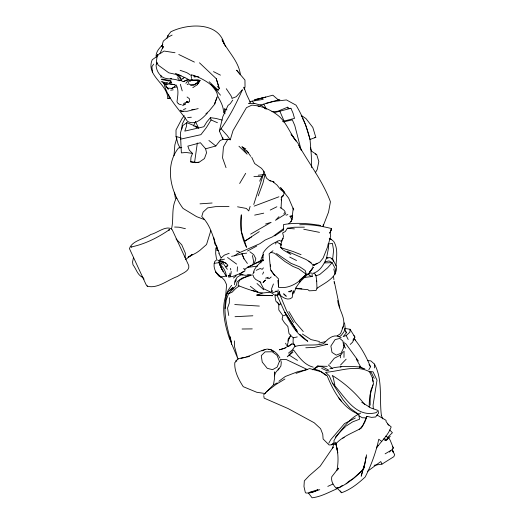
<?xml version="1.0" encoding="UTF-8"?>
<svg xmlns="http://www.w3.org/2000/svg" width="524" height="524" viewBox="0 0 524 524"><rect width="100%" height="100%" fill="white"/><g stroke="black" fill="none" stroke-linecap="round" stroke-linejoin="round"><path stroke-width="0.79" d="M276.489 253.472L290.977 263.31L299.977 266.958L305.184 270.482L306.298 274.301C299.505 282.253 289.294 289.274 278.414 287.25L278.434 278.768L273.554 273.856L270.495 269.428L269.133 253.826L272.971 250.741M370.16 405.229L370.18 394.932L373.016 384.891M229.361 297.737L229.342 302.911L227.54 308.073L228.746 315.5M160.992 77.65L161.019 75.535M374.411 367.946L374.464 364.088L370.815 360.872L367.376 360.604M343.973 357.381L344.078 351.191M369.191 407.227L369.302 401.875L370.664 390.924L373.468 383.751L372.335 377.614L369.433 371.673C355.632 364.449 340.03 371.306 325.522 372.309L329.314 375.839L332.432 383.162L343.174 399.923L349.934 408.045L358.717 414.445L360.656 413.004M283.34 230.003L283.471 224.593C295.713 222.418 308.354 223.342 320.564 225.464L317.413 225.49M174.544 192.229L175.54 199.768C171.256 208.952 173.942 219.464 171.466 229.047M274.556 373.527L274.602 371.896L274.425 379.147L273.436 384.839L263.637 394.834M217.113 259.439L214.735 261.535C212.718 266.762 215.39 272.565 219.143 276.299L220.827 277.032L226.84 275.938M290.886 335.629L293.224 337.829L293.06 342.375L295.032 346.194L292.281 349.927L288.475 353.137M344.792 328.437L350.052 329.269L349.927 332.17L346.181 335.55L343.141 336.618L346.521 332.668L344.589 328.967M185.103 257.723L185.365 253.177L181.73 244.78L176.071 238.996M237.195 271.353L237.457 266.814M283.851 213.844L285.18 211.879L284.1 210.307L281.074 207.976L281.63 197.279L283.55 195.301L284.27 192.203M190.69 161.831L190.991 157.161L192.544 153.414L189.341 150.218L187.821 146.144L200.404 142.731L205.611 148.803L206.541 152.785L204.452 158.569L199.448 161.995L195.622 162.689L190.69 161.831L198.937 162.604M156.774 64.046L156.873 62.684L156.06 65.284C156.342 70.052 158.628 74.388 162.571 77.166C167.68 80.152 173.955 77.906 179.175 80.847M261.43 261.45L257.31 262.629L247.767 267.358L244.95 269.179L244.813 271.098L239.442 274.17L245.009 275.277L252.981 275.015M260.002 281.696L263.644 288.731L270.332 291.966L274.537 295.097L277.727 295.11L278.113 289.811M173.994 155.713L174.852 144.932L176.889 137.76M230.992 273.77L231.176 271.432M181.821 128.996L182.228 124.136L185.45 117.749M323.151 226.034L323.288 224.475M229.971 273.181L229.754 275.441L230.494 276.135L228.529 275.748L228.765 277.183L233.449 276.214M333.375 261.273L332.642 259.183L333.591 250.38L332.432 243.359L327.985 244.092M197.05 127.646L195.085 125.989L197.175 126.723L197.05 127.646L193.225 125.269L186.878 122.636L186.393 126.533L184.808 131.105L203.869 126.749L206.797 121.935L210.412 117.671L215.96 118.444L222.156 120.075M156.054 56.271C156.047 51.457 159.643 47.776 162.84 44.592M225.143 308.616L226.27 299.879L228.569 293.695L235.453 286.536L236.416 285.18L237.077 281.801L242.049 278.106L247.911 276.233M234.457 284.768L234.968 280.812L237.274 277.137L240.844 274.982L242.998 274.845M262.825 260.611L263.153 252.882C266.264 248.048 270.823 244.256 276.135 242.068M197.338 143.013L194.627 162.021M346.109 483.881L348.598 481.471L353.078 478.72L362.628 470.035L364.029 467.945L366.106 456.908M364.029 467.945L366.551 454.812M275.414 294.763L275.074 296.839L275.919 301.235L279.613 304.824L280.635 303.854M336.015 265.812C336.388 257.592 338.406 248.356 333.461 241.047M251.677 157.174L254.664 163.567L261.542 168.355L263.88 171.348C264.122 175.311 260.546 177.42 259.727 181.193M163.01 47.894L163.298 46.407L159.768 53.893L163.992 51.044L175.003 52.734M278.951 295.019L279.901 294.547L279.456 291.757L279.076 293.702L277.222 294.966M336.912 470.578C338.674 461.834 338.347 452.435 335.838 443.835C342.709 436.237 352.711 433.001 361.396 428.043L364.868 422.017L366.944 416.338L371.529 417.379L375.636 416.98L377.07 415.034L386.05 420.32L386.09 421.591L388.867 425.278M133.384 258.037L132.559 262L132.985 264.803C136.437 269.107 137.262 275.087 142.934 277.497L142.102 276.823L144.08 279.154M181.553 111.114L181.422 111.743L180.439 110.171L181.553 111.114L183.138 111.271M244.407 89.611L245.029 86.702L244.957 80.061L236.625 70.177L240.424 74.808C238.774 61.151 227.75 51.555 222.052 39.706L225.53 46.433M363.099 468.679L361.219 476.198L364.291 465.384M169.187 82.785L170.549 82.032L170.824 80.847L163.003 79.124L161.3 79.255M228.091 139.659L223.073 139.423L219.379 130.935L222.805 116.675L227.999 105.448L230.272 103.7L232.774 100.045M210.799 230.684L206.548 244.518L199.854 250.4L196.618 252.673L188.123 257.251L192.223 254.428L185.522 259.583M227.351 292.909C221.757 309.867 227.206 327.618 231.634 344.17L231.228 340.941M292.595 293.971L293.381 290.833L292.15 297.56C288.082 301.012 282.875 297.796 279.678 294.73L280.301 294.947M260.913 262.943L260.625 261.371L261.568 257.651L263.474 254.395M253.747 204.452L263.081 175.101M225.209 139.463L227.868 139.194L230.246 139.81L233.003 130.666L246.457 107.656L251.815 105.141C261.823 105.75 271.563 110.007 279.213 116.433C286.726 123.219 289.969 133.063 296.047 140.969L291.075 134.144L298.418 143.89L300.435 148.875M250.125 206.41L248.749 210.923L246.372 208.454L237.549 206.803M275.637 244.073L276.39 241.603M323.039 226.316L328.548 212.102L330.441 201.792C322.922 181.442 309.429 164.11 298.798 145.371M217.237 96.816L214.676 103.706L216.884 97.739M191.542 78.495L191.05 75.482L191.352 74.532M274.432 375.865L275.46 372.761L278.925 368.523M363.807 466.648L364.278 465.292M285.77 212.908L285.338 214.146L275.486 220.322L278.964 216.661M389.679 429.949L392.411 432.713L387.655 437.344L386.719 439.977L385.323 440.527L383.516 439.269M326.295 375.57L319.47 370.691L313.837 368.896L317.105 367.206L317.518 366.053L327.258 366.355M167.189 37.82L168.053 35.409L170.85 31.781C187.284 23.619 218.416 21.333 224.305 44.042M167.071 38.16L168.053 35.409M258.24 195.858L263.015 182.896L265.033 174.479L263.88 171.348M342.205 328.613C347.412 319.352 338.458 309.867 337.718 300.521M337.914 469.55L338.425 468.168L331.731 476.84C330.841 481.183 333.31 485.217 336.192 488.237L340.056 487.078L342.362 485.368M156.656 57.05L157.659 54.385L156.303 56.874L152.248 59.729C145.43 75.541 167.562 83.775 167.818 98.479L169.416 98.499M273.43 283.969L271.629 288.698L271.746 291.652L273.076 292.562L277.157 291.246L275.709 291.154M343.449 326.197L340.587 333.559L337.168 335.982C331.365 335.196 327.238 339.899 323.557 343.646C314.302 346.338 304.627 343.731 295.379 346.357M359.195 429.719L362.87 425.383L366.944 416.338M293.846 293.204L296.211 287.204L300.18 281.584L299.545 282.259L309.219 272.873L313.306 267.286L309.448 272.48L312.108 268.891M329.773 233.141L331.587 228.588C321.258 225.949 310.359 224.121 299.689 224.789M329.95 232.807L331.587 228.588L330.146 232.898L330.696 235.983L327.86 246.214L323.112 258.122L319.915 262.059L312.324 266.094M253.341 272.526C254.847 267.273 259.151 263.592 263.205 260.192M316.627 280.484L316.987 288.292L316.057 290.479L309.278 290.82L307.922 289.661L295.346 288.573M175.422 73.353L186.773 78.495L190.671 80.951L191.404 79.294M188.09 83.028L188.725 81.606L190.317 80.67M262.609 274.222L263.637 272.008M286.759 345.624L287.997 343.03L288.442 337.993L288.226 339.853L290.787 334.987M354.073 339.1L352.6 342.165L350.196 344.451M271.746 291.652L272.303 290.551M280.733 247.315L282.842 249.706M287.931 341.111L290.493 336.074M277.727 295.11L279.456 291.757M333.657 441.247C336.46 435.542 341 430.82 345.637 426.543M193.376 125.97L195.583 121.791M260.625 261.371L261.293 260.173M315.297 172.861L317.23 169.468L318.828 161.516L316.66 154.554L311.636 151.226L310.346 147.742M290.8 221.613L291.953 219.595L293.204 208.048L293.728 209.967L288.652 198.144L280.576 187.644L284.768 192.518M328.79 443.153L330.808 439.623L344.569 423.549L355.331 417.982M227.868 139.194L223.44 146.917L222.549 157.881L226.027 167.647M368.824 369.734L370.514 366.8C366.361 356.772 361.049 346.921 354.014 338.628M235.034 282.095L236.331 279.895M239.638 183.492L245.691 173.313M210.412 117.671L211.074 119.957L206.423 127.522L200.902 134.675L180.688 139.135L181.363 152.897L186.125 152.471L192.544 153.414M304.392 227.154L294.043 227.265L287.362 228.235L285.311 231.536L282.626 232.911L283.536 236.534L281.349 242.586L280.595 247.59L293.073 251.513L301.045 254.677M191.05 75.482L192.609 75.043C201.275 77.958 209.62 82.648 215.868 89.368L218.181 90.161L219.333 88.314L216.248 78.685L199.454 62.795M185.85 83.316L188.679 79.727M189.452 80.329L198.76 80.08L200.076 80.46L197.194 84.75L192.793 87.672M219.379 130.935C228.831 118.372 236.062 104.08 242.416 89.735L236.193 96.737L231.929 98.388M352.894 340.168L354.918 337.129L350.052 329.269M197.194 84.75L200.076 80.46M153.689 64.098L151.875 66.738L152.602 72.24M278.139 370.042L280.903 366.021L281.283 362.339L280.681 360.112M377.136 446.743L378.059 445.413M388.697 437.723L390.282 440.448L393.341 448.046L392.234 449.638L385.114 453.849M376.939 415.296L378.557 413.128L378.073 410.462L370.933 407.986L361.743 402.301M184.252 115.673L181.848 118.883L176.018 129.959L176.031 136.469L178.094 144.113L180.099 147.997M219.438 264.031C223.453 267.109 225.936 271.458 226.401 276.469L221.508 268.543L218.947 262.511L219.969 261.168L222.648 261.168M265.851 392.345L264.967 393.511L256.721 392.26L243.234 386.673C238.662 379.546 234.221 371.261 234.785 362.588L236.894 360.833M252.961 273.731L254.35 271.943M343.253 351.768L340.731 355.023L334.292 358.272L329.668 364.128M376.533 447.876C381.479 441.012 388.408 434.966 391.192 426.896L387.505 423.89M205.611 148.803L215.816 145.986L220.224 140.412L223.073 139.423L222.674 137.275M263.395 267.856L262.229 269.336L260.186 268.524L256.203 270.332M280.785 241.466L283.189 238.453M218.842 261.365L220.899 258.836M215.004 103.791L208.893 111.258L205.899 113.813M231.693 285.292C218.855 300.514 223.99 322.614 229.833 339.722M335.288 437.245C342.689 429.241 348.506 419.161 358.593 414.163L359.608 419.2L352.573 421.905L346.24 425.999M159.394 53.697L157.148 56.265L156.407 61.315L157.338 63.653M389.411 452.088L390.393 450.994M221.128 257.939L224.344 255.142L229.191 253.282M390.275 436.269L386.719 439.977L384 438.319M340.561 364.992L346.141 359.202M288.822 223.748L291.75 220.807M335.963 442.263L334.901 443.304L331.351 444.817L329.072 444.961L323.112 438.981L322.758 434.252L320.577 428.671L314.197 422.763L288.01 408.53L264.135 398.122L263.782 395.758M362.628 470.035C355.763 477.213 347.812 483.442 338.871 487.831L336.788 487.746L341.576 492.743C350.563 489.573 358.246 483.456 365.156 477.036C371.293 465.135 375.937 452.336 378.78 439.25L381.747 441.404M281.257 197.515L283.55 195.301L281.152 197.699M377.398 411.491L376.199 412.617C354.938 418.237 344.668 395.764 332.432 383.162M207.314 113.132C202.631 118.273 195.046 125.891 187.468 121.345C178.985 108.966 167.045 98.08 163.835 82.871L164.942 84.606L162.623 81.868M187.186 84.639L188.882 83.794L190.716 85.052L194.011 85.085L197.148 82.831L198.734 81.01L198.76 80.08L197.148 82.831L195.917 83.716L193.926 84.764L190.716 85.052M313.214 367.147C304.306 364.953 298.752 356.896 293.525 349.921L287.257 356.805L292.982 352.174M331.351 444.817L334.712 441.856M271.209 276.967L269.487 278.48L267.076 278.211M299.197 280.537L306.298 274.301L298.608 268.72L292.962 266.441L285.108 261.627L274.445 253.197L270.554 252.299M227.482 265.347L225.648 266.919L227.318 269.323M312.782 369.787L317.518 366.053L323.072 367.114L328.862 370.285L326.472 370.52L321.716 368.385M283.772 228.484L272.467 236.861L265.209 240.005L259.937 243.653L237.732 253.446L234.575 255.771L231.562 256.354M233.442 278.034L236.278 275.735L233.802 275.932M367.599 471.259L380.784 461.559L381.976 464.14L393.832 456.686L394.696 454.668L392.974 451.518M295.032 346.194L294.527 344.936L292.065 343.823L284.244 348.44L279.351 349.822L285.37 347.975M288.462 346.639L292.065 343.823M385.323 440.527L387.976 438.418M235.472 361.088L238.846 358.462C249.083 357.827 257.271 351.008 267.116 349.076C272.611 349.122 277.55 353.235 279.908 358.03M239.088 286.012L235.577 288.626L232.053 292.222L228.569 293.695M278.866 381.249L285.292 376.494L297.606 371.739L307.313 369.551L286.261 359.529L280.419 359.438M266.297 391.769L275.814 384.564L284.925 378.996M307.287 274.183L308.695 274.032L310.221 272.919L312.383 273.246M186.878 122.636L182.575 125.727L180.453 132.88L180.688 139.135M243.483 271.334L240.32 273.535L235.211 275.388M274.714 235.938L283.72 229.761M339.061 336.866L341.203 335.478L343.783 332.085L345.257 328.6L344.537 322.849M219.432 264.122L222.995 271.249L218.947 262.511L220.506 261.528L222.608 261.633L225.982 263.166M251.474 237.018L244.629 241.269L246.529 247.289C241.433 237.385 239.54 225.824 241.322 214.814L241.21 230.881L244.629 241.269L259.269 231.634M168.466 88.13L171.741 88.464L174.204 86.938L175.579 85.432L174.839 84.665M230.894 274.74L228.529 275.748M187.382 101.682L187.919 101.846L186.976 102.422L188.299 102.704L189.655 101.328L189.433 98.767L187.088 97.005M250.662 234.123L271.137 222.327L265.57 224.036M167.818 98.479L170.444 97.837M316.987 288.292C324.651 282.94 337.535 277.661 336.5 266.487L332.642 259.183L330.14 257.605L326.57 257.919C323.996 264.273 320.197 271.203 313.103 273.358L314.701 273.58L316.018 275.781L316.751 281.512M247.511 251.022L256.701 246.07M172.108 35.069L167.916 37.23L163.311 41.069L162.388 44.167L162.637 48.601M342.814 438.175L344.216 437.461M165.06 83.886L167.339 82.713M182.811 78.351L184.848 77.31M273.436 384.839L277.222 382.906M270.24 210.052L276.875 206.764M337.856 488.401C329.465 491.892 321.225 496.759 312.101 497.8L308.335 492.927M301.889 116.852L301.215 115.385L305.97 118.588L312.815 127.411L315.815 137.321L310.044 139.469L311.289 154.862L311.675 167.601M327.795 486.396L332.956 484.032M291.22 218.449L292.693 217.774M171.741 88.464L174.603 87.174L176.745 87.036M261.961 350.929L265.498 349.364M282.515 121.444L294.521 118.385L293.021 113.105L290.925 108.298L288.678 108.54L287.722 107.184L277.661 111.291L271.976 111.664M261.299 260.343L254.192 263.854L255.856 258.764L253.721 254.644L249.869 251.756M183.498 109.549L185.85 108.619M233.357 288.947L229.774 290.355L233.226 287.499L231.66 288.416L228.399 291.547L225.726 295.287L226.604 284.728L224.632 280.471L221.488 277.006M247.151 267.351L252.902 264.646L253.668 261.673L252.424 255.529M315.317 367.9L317.105 367.206M278.938 196.782L254.166 206.115M256.708 295.104L272.618 295.68L256.708 295.104L262.327 293.034L270.319 292.209M296.014 373.357L309.645 368.569L321.52 371.863L327.127 375.715C333.244 390.839 342.506 408.058 358.593 414.163M340.207 367.134L341.714 366.61L353.032 366.486L360.754 367.075L362.955 368.745M286.078 215.187L287.866 214.571M265.57 278.211L268.386 277.255M182.228 111.186L187.022 111.311L198.183 108.586M250.793 275.395L245.042 277.248L239.671 280.157L238.355 282.934L238.165 285.541C245.998 288.645 254.002 291.613 262.327 293.034M319.745 489.685L312.206 492.082L309.808 492.344M309.881 492.239L317.976 489.685C314.524 492.075 310.084 493.287 305.892 493.019L305.289 492.311L303.972 486.508L304.333 480.875L309.094 475.851L320.125 466.255L333.205 447.07L332.452 448.518L333.572 444.588L336.46 443.959M183.413 81.639L187.677 79.648L183.151 81.698L180.747 80.342M165.342 84.836L166.416 84.515M280.222 240.326L277.255 241.21L277.818 242.697L281.329 244.498M274.425 112.614L290.925 108.298M259.852 105.16L273.613 101.46L286.438 99.927L296.04 105.167C302.459 115.837 307.097 127.384 310.044 139.469L305.61 124.895L302.571 118.313M266.087 103.267L279.849 99.567M314.308 137.74L315.815 137.321M289.7 216.281L292.719 215.475M329.923 368.778L334.489 367.56L341.714 366.61M290.224 216.648L292.523 216.045M249.909 101.584L263.212 99.35M219.694 260.153L224.488 259.164M293.224 337.829L297.265 336.899M255.306 99.462L265.773 97.143L254.075 100.15L272.86 95.204L279.063 100.543M254.664 215.122L263.723 213.17M319.018 343.017L325.502 341.661M246.581 357.067L249.522 356.464M183.249 78.757L180.944 79.203L176.346 74.532L168.8 72.823L158.222 65.14L157.39 63.371M283.471 121.948L292.32 119.839L294.789 125.537L301.228 150.309M240.975 358.167L245.147 357.355M234.575 255.771L241.944 253.767L246.699 253.105M181.743 147.408L178.553 147.958C164.392 165.577 170.47 191.607 183.053 208.441L196.657 216.667L204.367 219.563M283.517 315.494L285.469 315.166M258.194 175.219L265.033 174.479L266.565 178.212L269.578 180.636L274.124 182.031M247.767 267.358L257.553 266.12M374.136 465.273L381.976 464.14M194.168 77.015L197.037 76.628L193.408 75.96M170.667 90.174L173.221 89.827M214.165 263.317L218.325 262.766M315.579 263.899L317.426 263.657M304.49 277.432L312.206 276.489L312.14 274.334M191.725 109.608L194.692 109.3M190.913 79.504L192.406 79.353M187.638 117.52L191.332 117.245M199.998 203.843L212.102 203.011M235.034 316.699L252.843 315.776M186.642 101.748L187.887 101.669L183.989 103.307L183.524 104.04L183.95 104.617L185.581 103.824L183.59 105.213L182.385 105.206M192.426 80.152L197.771 80.074M217.781 260.415L219.949 260.297M253.917 176.64L261.948 176.28M305.793 347.766L314.531 347.379L327.605 344.275L325.004 344.242M242.075 329.007L252.267 328.895M229.014 206.528L215.587 206.639L207.635 207.884L203.096 212.115L201.747 216.543C212.056 226.414 213.491 241.007 219.333 253.262M186.655 101.839L187.919 101.846M268.419 349.41L270.613 349.449L273.777 351.807M366.355 417.844L362.339 417.772L359.143 415.873M174.603 227.036L179.051 227.206L185.404 228.687M259.354 306.075L234.745 304.549M247.518 274.845L250.668 275.021M318.199 225.32L320.564 225.464M168.911 83.558L174.8 84.809M287.362 228.235L294.383 228.877M327.952 258.044L326.57 257.919L328.587 247.616L328.109 244.793M295.484 288.148L301.863 288.803M169.291 81.109L161.923 79.569M216.288 249.994L218.456 250.302M196.644 76.511L198.812 76.864M269.578 180.636L270.947 180.865M319.496 232.361L303.743 229.237M236.331 251.055L238.911 251.507L239.501 252.64M280.216 207.818L281.074 207.976M176.346 74.532L181.029 75.469M174.165 84.528L168.669 83.919L165.722 85.209M170.202 78.338L171.702 78.659M131.838 247.073L131.066 247.014C144.853 244.171 157.37 237.87 168.879 230.043L168.617 230.311L169.448 229.211L169.187 230.344M167.824 83.244L161.137 81.639M319.555 341.524L311.04 339.604L302.348 334.004M181.435 104.793L179.038 104.191L178.265 103.392M331.312 258.823L332.642 259.183M176.031 136.469L181.088 137.904M329.249 238.8L331.345 239.396L332.832 240.811M243.398 268.694L244.95 269.179M252.031 290.342L258.011 292.261L250.315 286.32M364.789 368.831L359.235 367.029L360.754 367.075L356.222 358.999M180.145 70.314L186.695 72.581L190.094 74.709M315.186 154.03L316.66 154.554M312.206 276.489L309.304 275.434L308.695 274.032M260.913 282.397L255.62 279.377L253.76 277.248L253.341 275.644M211.074 119.957L217.44 122.727M273.535 181.776L272.369 181.271L277.006 185.051L280.707 189.675L284.539 192.721M178.776 54.489L194.424 62.101M337.168 335.982L338.432 336.572M226.918 109.916L224.252 108.658L224.947 113.813M213.471 71.624L220.434 75.142M289.733 257.088L296.525 260.52M338.497 336.362L341.229 337.751M222.608 261.633L226.093 263.415L227.881 265.151L227.337 266.349L225.648 266.919L221.94 261.581M238.951 146.242L247.171 154.207L242.009 146.838L245.822 148.901M218.947 262.511L222.327 264.397L220.506 261.528M283.405 250.066L290.827 254.428L287.08 251.238L305.957 259.465L311.191 262.721M385.651 436.132L387.655 437.344M289.484 355.292L297.481 360.407M313.522 264.253L314.688 265.013L312.304 264.325L308.826 261.096M236.625 264.089L227.534 257.467M189.413 80.074L190.671 80.951M257.926 105.763L259.223 106.706M330.081 238.44L331.345 239.396M217.146 248.939L215.836 247.918L215.678 253.623L216.504 258.889M208.906 140.478L215.816 145.986M147.362 286.215C157.645 289.025 168.152 279.626 177.551 276.449C180.937 273.633 190.127 271.524 188.725 265.458L172.095 229.473C166.632 224.6 156.873 233.318 150.833 234.444C144.506 238.977 132.035 240.575 129.441 248.618L146.065 284.604L147.362 286.215L147.061 285.901M242.009 146.838L248.415 152.635M332.478 368.686L328.26 364.881M177.983 74.912L180.099 76.786L181.383 80.65L179.745 80.572L177.518 77.709M345.349 331.633L346.521 332.668M209.161 81.751L218.181 90.161M257.022 283.517L263.742 289.772M315.107 274.904L316.018 275.781L319.679 274.55L327.592 267.862L332.124 262.642L329 260.932L325.587 261.705L324.448 262.917L332.124 262.642L335.635 269.388L335.059 274.36L333.847 268.982M217.394 86.427L219.333 88.314M265.393 108.972L261.987 105.56L254.566 103.392L248.448 103.588L250.446 102.625L246.588 94.484L243.922 87.194L244.092 88.766M170.549 82.032L171.387 82.884L170.824 80.847M354.728 339.369L355.626 340.286M290.329 334.947L288.999 333.533L287.846 326.445L284.466 322.797L282.102 319.057L282.894 315.677L278.801 309.933L278.748 303.953M295.457 329.642L297.121 331.41M299.885 334.358L307.778 341.301C291.095 331.044 284.925 311.669 276.888 294.96M364.73 404.626C355.803 392.961 344.759 383.168 332.242 375.426L333.316 377.784L334.869 385.153M221.194 128.806L227.278 135.611L230.246 139.81M216.576 246.241L214.709 243.739L213.713 237.3M277.183 302.06L279.613 304.824M303.272 331.561L295.222 322.181L288.907 311.505M213.327 86.598L220.447 95.178M210.936 84.534C213.464 88.019 217.257 91.274 217.571 95.807C220.309 101.139 223.794 106.444 223.447 112.706M338.308 397.31L341.235 401.089M340.233 490.981L341.576 492.743M270.803 270.397L274.615 275.5M345.46 343.266L358.423 361.082M252.168 101.008L254.016 103.562M244.132 258.889L247.4 263.448M246.843 150.774L250.714 156.309M374.464 364.088C382.821 379.514 379.311 398.148 381.334 414.995M279.816 243.614L281.119 245.507M226.27 88.707L230.933 95.623L231.975 97.955M369.027 364.488L370.514 366.8M176.509 198.072L176.876 198.648M290.427 217.028L292.091 219.654M343.927 345.506L345.585 348.159M177.878 103.287L177.001 101.885C177.577 96.278 179.136 90.174 176.241 84.98M353.936 335.537L354.918 337.129M293.512 322.581L286.7 311.033L280.144 295.274M263.841 104.204L266.434 109.123M392.063 449.978L393.445 452.657L392.365 448.806M346.181 335.55L348.205 339.526M218.803 253.269L221.089 257.834M374.228 378.452L371.326 372.616L369.165 371.346L373.075 371.863L377.005 380.136L373.081 405.072L373.324 408.74M195.55 121.856L198.76 128.354M285.58 343.207L286.169 344.412M392.738 446.821L393.341 448.046M279.954 111.435L283.969 120.828M243.824 258.155L241.944 253.767L244.033 258.948M381.249 415.257L382.782 418.859M232.047 344.72L237.994 359.117L234.542 346.718L234.529 340.882M230.783 339.277L229.623 336.218L230.724 339.166M216.248 78.685L218.626 86.63M281.133 199.218L281.571 200.699M180.354 84.331L182.214 90.875M335.838 443.835L337.764 452.867L336.893 447.614M216.53 245.337L217.598 249.928M168.564 94.503L169.475 98.401M287.257 345.074L287.565 346.41M339.814 307.909L334.397 282.03M287.722 107.184L288.049 108.638M230.462 268.373L230.809 269.971M230.095 337.017L231.634 344.17M372.335 377.614L373.134 381.544M262.884 259.4L263.113 260.801M333.506 276.417L333.893 279.606M334.089 281.205L334.384 283.595M277.884 280.379L278.539 286.202M344.006 342.061L344.471 346.469M262.701 256.308L262.793 257.854M340.273 355.095L340.404 357.846M270.561 264.777L270.633 266.382M279.443 361.344L277.189 367.055L272.598 369.662L267.273 368.346L262.236 362.084L261.26 355.645L265.072 351.873L272.225 351.768L277.013 355.292L279.443 361.344M343.914 347.242L341.045 353.261L336.277 355.134L332 352.403L330.88 346.036L335.105 339.624L339.794 338.412L342.853 341.006L343.914 347.242M263.801 281.604L263.055 282.639L265.458 280.065L263.801 281.604M291.75 290.591L290.623 291.796L288.397 291.698L291.75 290.591M162.506 45.064L161.307 46.073L162.512 45.071M286.169 296.171L283.726 293.912L286.169 296.171M220.827 277.032L215.764 272.087L220.827 277.032M168.211 89.087L165.97 86.08L168.211 89.087M297.049 331.109L284.905 312.35L297.049 331.109"/></g></svg>
